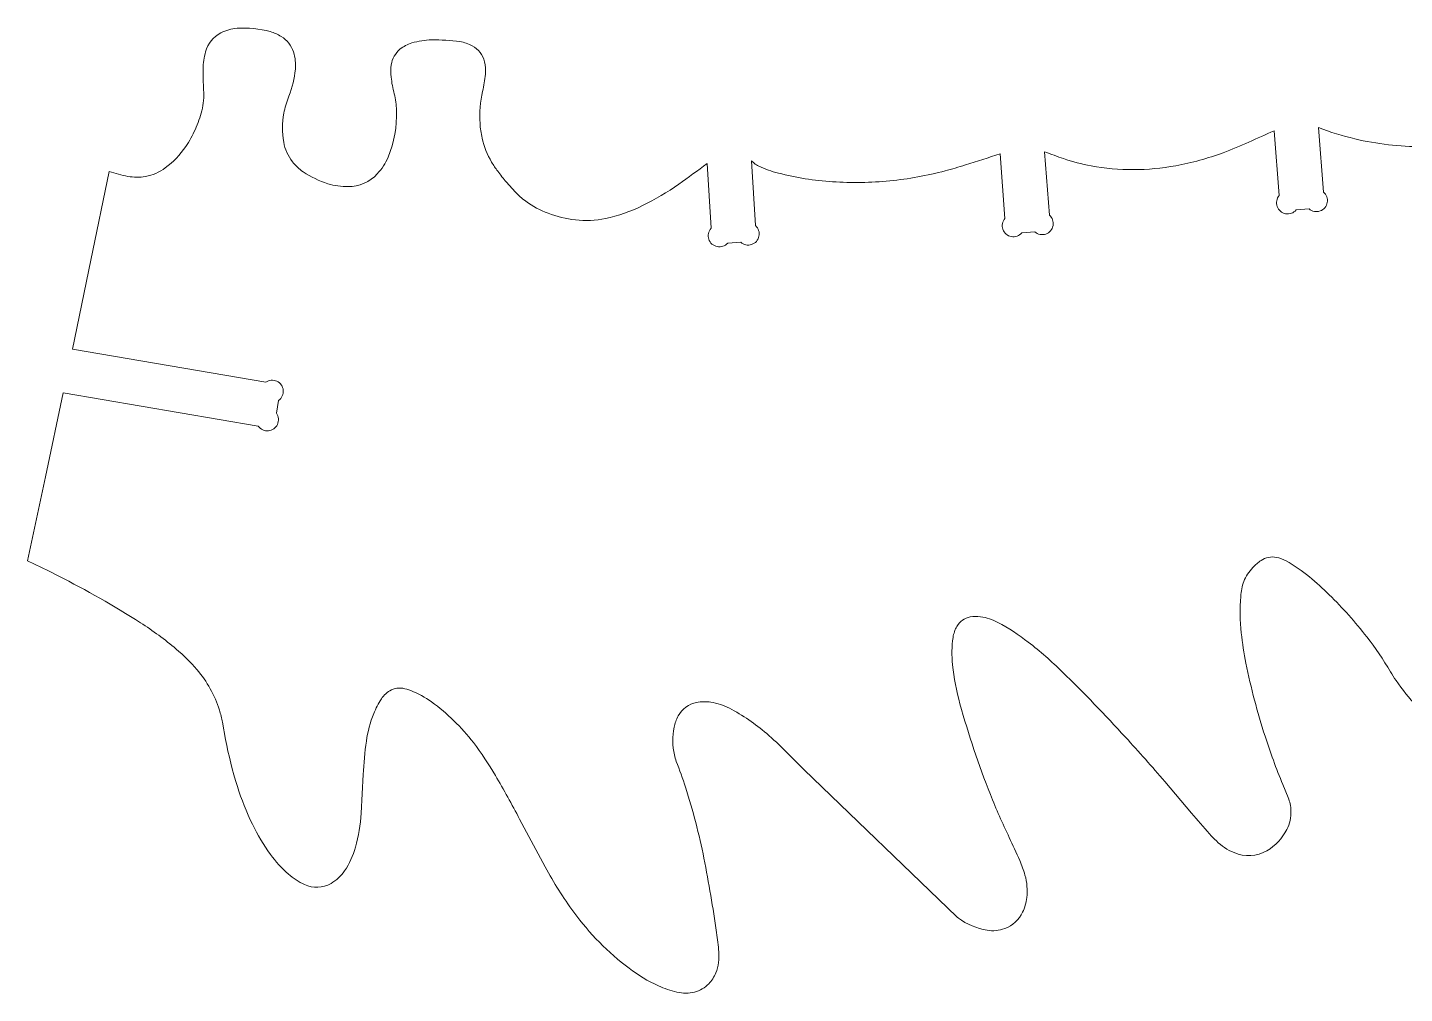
# Model space of a CAD drawing. Header units: centimetres. Extents: x -10.7 to 10.9, y -7.9 to 10.7.
# Drawn here: x -9.782 to -6.202, y -7.588 to -5.077 of the extents above; entities that cross this region are included whole.
import ezdxf

# ---------------------------------------------------------------- set-up
doc = ezdxf.new("R2010")
doc.units = ezdxf.units.CM
doc.header["$MEASUREMENT"] = 0
doc.layers.add('Capa 1', color=7, linetype='Continuous')

msp = doc.modelspace()

# ---------------------------------------------------------------- linework, layer by layer
at = {"layer": 'Capa 1', "color": 250, "lineweight": 18}
for points, knots in [([(-9.57015, -5.45157), (-9.55413, -5.45692), (-9.53777, -5.46115), (-9.52115, -5.46422), (-9.52115, -5.46422), (-9.50622, -5.46696), (-9.49092, -5.46705), (-9.47596, -5.46445), (-9.47596, -5.46445), (-9.45719, -5.46119), (-9.43946, -5.45359), (-9.42415, -5.44226), (-9.42415, -5.44226), (-9.40342, -5.42691), (-9.38546, -5.40812), (-9.37104, -5.38674), (-9.37104, -5.38674), (-9.36142, -5.37249), (-9.35304, -5.35743), (-9.346, -5.34176), (-9.346, -5.34176), (-9.33902, -5.32624), (-9.3334, -5.31016), (-9.3292, -5.29369), (-9.3292, -5.29369), (-9.32468, -5.27598), (-9.32304, -5.25768), (-9.32436, -5.23944), (-9.32436, -5.23944), (-9.32565, -5.22132), (-9.32613, -5.20315), (-9.3258, -5.185), (-9.3258, -5.185), (-9.32551, -5.16991), (-9.32338, -5.15492), (-9.31941, -5.14038), (-9.31941, -5.14038), (-9.31364, -5.11916), (-9.29923, -5.10133), (-9.27973, -5.09121), (-9.27973, -5.09121), (-9.2666, -5.08438), (-9.2522, -5.08033), (-9.23744, -5.0793), (-9.23744, -5.0793), (-9.20839, -5.07729), (-9.17922, -5.08021), (-9.15115, -5.08794), (-9.15115, -5.08794), (-9.14105, -5.09072), (-9.1314, -5.09497), (-9.12255, -5.10057), (-9.12255, -5.10057), (-9.10768, -5.10994), (-9.09649, -5.12417), (-9.09091, -5.14082), (-9.09091, -5.14082), (-9.08607, -5.15526), (-9.08434, -5.17056), (-9.08586, -5.18572), (-9.08586, -5.18572), (-9.08827, -5.20974), (-9.09384, -5.23333), (-9.10244, -5.25589)], [0, 0, 0, 0, 0.0588235, 0.0588235, 0.0588235, 0.0588235, 0.1176471, 0.1176471, 0.1176471, 0.1176471, 0.1764706, 0.1764706, 0.1764706, 0.1764706, 0.2352941, 0.2352941, 0.2352941, 0.2352941, 0.2941176, 0.2941176, 0.2941176, 0.2941176, 0.3529412, 0.3529412, 0.3529412, 0.3529412, 0.4117647, 0.4117647, 0.4117647, 0.4117647, 0.4705882, 0.4705882, 0.4705882, 0.4705882, 0.5294118, 0.5294118, 0.5294118, 0.5294118, 0.5882353, 0.5882353, 0.5882353, 0.5882353, 0.6470588, 0.6470588, 0.6470588, 0.6470588, 0.7058824, 0.7058824, 0.7058824, 0.7058824, 0.7647059, 0.7647059, 0.7647059, 0.7647059, 0.8235294, 0.8235294, 0.8235294, 0.8235294, 0.8823529, 0.8823529, 0.8823529, 0.8823529, 1, 1, 1, 1]), ([(-9.11056, -5.27898), (-9.11282, -5.28596), (-9.11462, -5.29308), (-9.11596, -5.3003), (-9.11596, -5.3003), (-9.12052, -5.32501), (-9.12062, -5.35033), (-9.11621, -5.37507), (-9.11621, -5.37507), (-9.11289, -5.39372), (-9.1051, -5.41131), (-9.09352, -5.42631), (-9.09352, -5.42631), (-9.08568, -5.43647), (-9.07624, -5.44529), (-9.06559, -5.45242), (-9.06559, -5.45242), (-9.04571, -5.46572), (-9.02404, -5.47608), (-9.0012, -5.48321), (-9.0012, -5.48321), (-8.98418, -5.48852), (-8.96642, -5.49113), (-8.94858, -5.49094), (-8.94858, -5.49094), (-8.91979, -5.49062), (-8.8924, -5.47857), (-8.87274, -5.45757), (-8.87274, -5.45757), (-8.86092, -5.44493), (-8.85146, -5.43028), (-8.84484, -5.41428), (-8.84484, -5.41428), (-8.82888, -5.37582), (-8.82132, -5.33443), (-8.82265, -5.2928), (-8.82265, -5.2928), (-8.82313, -5.27814), (-8.82521, -5.26357), (-8.82889, -5.24935), (-8.82889, -5.24935), (-8.83256, -5.23516), (-8.83522, -5.22074), (-8.83683, -5.20617), (-8.83683, -5.20617), (-8.83802, -5.1956), (-8.83789, -5.18495), (-8.83644, -5.17442), (-8.83644, -5.17442), (-8.83427, -5.15854), (-8.8262, -5.14407), (-8.81383, -5.1339), (-8.81383, -5.1339), (-8.80474, -5.1264), (-8.79422, -5.12079), (-8.78291, -5.11744), (-8.78291, -5.11744), (-8.76616, -5.11246), (-8.74881, -5.10977), (-8.73134, -5.10941), (-8.73134, -5.10941), (-8.70674, -5.10891), (-8.68216, -5.11044), (-8.65782, -5.11397), (-8.65782, -5.11397), (-8.64655, -5.11561), (-8.63566, -5.11928), (-8.62568, -5.12478), (-8.62568, -5.12478), (-8.60983, -5.13355), (-8.59835, -5.14854), (-8.59405, -5.16613), (-8.59405, -5.16613), (-8.59145, -5.17674), (-8.59067, -5.18773), (-8.59176, -5.19861), (-8.59176, -5.19861), (-8.59326, -5.21357), (-8.59568, -5.22844), (-8.599, -5.24313)], [0, 0, 0, 0, 0.047619, 0.047619, 0.047619, 0.047619, 0.0952381, 0.0952381, 0.0952381, 0.0952381, 0.1428571, 0.1428571, 0.1428571, 0.1428571, 0.1904762, 0.1904762, 0.1904762, 0.1904762, 0.2380952, 0.2380952, 0.2380952, 0.2380952, 0.2857143, 0.2857143, 0.2857143, 0.2857143, 0.3333333, 0.3333333, 0.3333333, 0.3333333, 0.3809524, 0.3809524, 0.3809524, 0.3809524, 0.4285714, 0.4285714, 0.4285714, 0.4285714, 0.4761905, 0.4761905, 0.4761905, 0.4761905, 0.5238095, 0.5238095, 0.5238095, 0.5238095, 0.5714286, 0.5714286, 0.5714286, 0.5714286, 0.6190476, 0.6190476, 0.6190476, 0.6190476, 0.6666667, 0.6666667, 0.6666667, 0.6666667, 0.7142857, 0.7142857, 0.7142857, 0.7142857, 0.7619048, 0.7619048, 0.7619048, 0.7619048, 0.8095238, 0.8095238, 0.8095238, 0.8095238, 0.8571429, 0.8571429, 0.8571429, 0.8571429, 0.9047619, 0.9047619, 0.9047619, 0.9047619, 1, 1, 1, 1]), ([(-8.599, -5.24313), (-8.60519, -5.27048), (-8.60746, -5.29859), (-8.60571, -5.32659), (-8.60571, -5.32659), (-8.6049, -5.33941), (-8.60312, -5.35212), (-8.60034, -5.36465), (-8.60034, -5.36465), (-8.59547, -5.38668), (-8.5871, -5.40775), (-8.5755, -5.4271), (-8.5755, -5.4271), (-8.57065, -5.4352), (-8.56539, -5.44305), (-8.55976, -5.45062), (-8.55976, -5.45062), (-8.55251, -5.46035), (-8.54489, -5.46978), (-8.5369, -5.47889)], [0, 0, 0, 0, 0.1666667, 0.1666667, 0.1666667, 0.1666667, 0.3333333, 0.3333333, 0.3333333, 0.3333333, 0.5, 0.5, 0.5, 0.5, 0.6666667, 0.6666667, 0.6666667, 0.6666667, 1, 1, 1, 1]), ([(-6.42526, -5.33746), (-6.39433, -5.34908), (-6.36272, -5.35878), (-6.3306, -5.36652), (-6.3306, -5.36652), (-6.27311, -5.38037), (-6.21416, -5.38711), (-6.15505, -5.38658), (-6.15505, -5.38658), (-6.1144, -5.38622), (-6.07383, -5.38263), (-6.03375, -5.37585), (-6.03375, -5.37585), (-5.99413, -5.36915), (-5.95512, -5.35929), (-5.91709, -5.34635), (-5.91709, -5.34635), (-5.89051, -5.3373), (-5.86415, -5.32761), (-5.83803, -5.31727), (-5.83803, -5.31727), (-5.81191, -5.30693), (-5.78552, -5.29734), (-5.75885, -5.28853)], [0, 0, 0, 0, 0.1428571, 0.1428571, 0.1428571, 0.1428571, 0.2857143, 0.2857143, 0.2857143, 0.2857143, 0.4285714, 0.4285714, 0.4285714, 0.4285714, 0.5714286, 0.5714286, 0.5714286, 0.5714286, 0.7142857, 0.7142857, 0.7142857, 0.7142857, 1, 1, 1, 1]), ([(-7.13729, -5.40013), (-7.1211, -5.40652), (-7.10477, -5.41253), (-7.08831, -5.41817), (-7.08831, -5.41817), (-7.06485, -5.42621), (-7.04082, -5.43248), (-7.01641, -5.4369), (-7.01641, -5.4369), (-6.9436, -5.45012), (-6.86901, -5.44997), (-6.79624, -5.43649), (-6.79624, -5.43649), (-6.75421, -5.42871), (-6.71293, -5.41736), (-6.67281, -5.4026), (-6.67281, -5.4026), (-6.65029, -5.39431), (-6.62809, -5.38517), (-6.60627, -5.37519), (-6.60627, -5.37519), (-6.58447, -5.36521), (-6.56254, -5.35547), (-6.54052, -5.34596)], [0, 0, 0, 0, 0.1428571, 0.1428571, 0.1428571, 0.1428571, 0.2857143, 0.2857143, 0.2857143, 0.2857143, 0.4285714, 0.4285714, 0.4285714, 0.4285714, 0.5714286, 0.5714286, 0.5714286, 0.5714286, 0.7142857, 0.7142857, 0.7142857, 0.7142857, 1, 1, 1, 1]), ([(-7.89267, -5.43025), (-7.88912, -5.43322), (-7.88519, -5.4357), (-7.88098, -5.43764), (-7.88098, -5.43764), (-7.86451, -5.44522), (-7.8474, -5.45129), (-7.82983, -5.45581), (-7.82983, -5.45581), (-7.78363, -5.46767), (-7.73644, -5.47517), (-7.68883, -5.4782), (-7.68883, -5.4782), (-7.63916, -5.48139), (-7.58934, -5.48056), (-7.53981, -5.47576), (-7.53981, -5.47576), (-7.49129, -5.47105), (-7.44326, -5.46236), (-7.39618, -5.4498), (-7.39618, -5.4498), (-7.37854, -5.44511), (-7.36099, -5.44004), (-7.34354, -5.43461), (-7.34354, -5.43461), (-7.31328, -5.4252), (-7.28311, -5.41543), (-7.25306, -5.40531)], [0, 0, 0, 0, 0.125, 0.125, 0.125, 0.125, 0.25, 0.25, 0.25, 0.25, 0.375, 0.375, 0.375, 0.375, 0.5, 0.5, 0.5, 0.5, 0.625, 0.625, 0.625, 0.625, 0.75, 0.75, 0.75, 0.75, 1, 1, 1, 1]), ([(-8.51422, -5.50419), (-8.50588, -5.51324), (-8.49667, -5.52148), (-8.48672, -5.52874), (-8.48672, -5.52874), (-8.46879, -5.54182), (-8.44916, -5.55242), (-8.42839, -5.56025), (-8.42839, -5.56025), (-8.40553, -5.56885), (-8.38171, -5.57462), (-8.35743, -5.57742), (-8.35743, -5.57742), (-8.33142, -5.58041), (-8.30511, -5.57916), (-8.27951, -5.57371), (-8.27951, -5.57371), (-8.24608, -5.56662), (-8.2137, -5.55542), (-8.18304, -5.54036), (-8.18304, -5.54036), (-8.15021, -5.52422), (-8.1187, -5.50554), (-8.08879, -5.48449), (-8.08879, -5.48449), (-8.06399, -5.46701), (-8.03945, -5.44917), (-8.01518, -5.43098)], [0, 0, 0, 0, 0.125, 0.125, 0.125, 0.125, 0.25, 0.25, 0.25, 0.25, 0.375, 0.375, 0.375, 0.375, 0.5, 0.5, 0.5, 0.5, 0.625, 0.625, 0.625, 0.625, 0.75, 0.75, 0.75, 0.75, 1, 1, 1, 1]), ([(-7.88935, -5.59224), (-7.88935, -5.59224), (-7.89955, -5.42397), (-7.89955, -5.42397), (-7.89955, -5.42397), (-7.89955, -5.42397), (-7.89267, -5.43025), (-7.89267, -5.43025)], [0, 0, 0, 0, 0.3333333, 0.3333333, 0.3333333, 0.3333333, 1, 1, 1, 1]), ([(-9.16284, -5.99943), (-9.16284, -5.99943), (-9.66563, -5.91316), (-9.66563, -5.91316), (-9.66563, -5.91316), (-9.66563, -5.91316), (-9.61798, -5.68235), (-9.61798, -5.68235), (-9.61798, -5.68235), (-9.61798, -5.68235), (-9.57015, -5.45157), (-9.57015, -5.45157)], [0, 0, 0, 0, 0.25, 0.25, 0.25, 0.25, 0.5, 0.5, 0.5, 0.5, 1, 1, 1, 1]), ([(-6.52728, -5.51401), (-6.53399, -5.52188), (-6.53601, -5.53274), (-6.53255, -5.54249), (-6.53255, -5.54249), (-6.5291, -5.55224), (-6.5207, -5.55941), (-6.51053, -5.56129), (-6.51053, -5.56129), (-6.50037, -5.56317), (-6.48996, -5.55949), (-6.48324, -5.55162)], [0, 0, 0, 0, 0.25, 0.25, 0.25, 0.25, 0.5, 0.5, 0.5, 0.5, 1, 1, 1, 1]), ([(-6.44946, -5.54896), (-6.44159, -5.55568), (-6.43072, -5.55769), (-6.42097, -5.55422), (-6.42097, -5.55422), (-6.41122, -5.55077), (-6.40404, -5.54237), (-6.40216, -5.53219), (-6.40216, -5.53219), (-6.40028, -5.522), (-6.40398, -5.51159), (-6.41185, -5.50487)], [0, 0, 0, 0, 0.25, 0.25, 0.25, 0.25, 0.5, 0.5, 0.5, 0.5, 1, 1, 1, 1]), ([(-7.24054, -5.5734), (-7.24729, -5.58125), (-7.24935, -5.59209), (-7.24593, -5.60187), (-7.24593, -5.60187), (-7.24252, -5.61162), (-7.23415, -5.61883), (-7.22398, -5.62076), (-7.22398, -5.62076), (-7.21382, -5.62268), (-7.2034, -5.61905), (-7.19665, -5.6112)], [0, 0, 0, 0, 0.25, 0.25, 0.25, 0.25, 0.5, 0.5, 0.5, 0.5, 1, 1, 1, 1]), ([(-7.16282, -5.60869), (-7.15497, -5.61543), (-7.14414, -5.61749), (-7.13436, -5.61409), (-7.13436, -5.61409), (-7.1246, -5.61068), (-7.1174, -5.6023), (-7.11547, -5.59214), (-7.11547, -5.59214), (-7.11354, -5.58198), (-7.11717, -5.57156), (-7.12502, -5.5648)], [0, 0, 0, 0, 0.25, 0.25, 0.25, 0.25, 0.5, 0.5, 0.5, 0.5, 1, 1, 1, 1]), ([(-8.00497, -5.59925), (-8.01184, -5.607), (-8.01404, -5.61782), (-8.01076, -5.62763), (-8.01076, -5.62763), (-8.00749, -5.63743), (-7.99922, -5.64475), (-7.98909, -5.64682), (-7.98909, -5.64682), (-7.97895, -5.6489), (-7.96848, -5.6454), (-7.96161, -5.63766)], [0, 0, 0, 0, 0.25, 0.25, 0.25, 0.25, 0.5, 0.5, 0.5, 0.5, 1, 1, 1, 1]), ([(-7.92775, -5.6356), (-7.92, -5.64245), (-7.9092, -5.64467), (-7.89937, -5.64138), (-7.89937, -5.64138), (-7.88957, -5.6381), (-7.88225, -5.62985), (-7.88018, -5.61971), (-7.88018, -5.61971), (-7.87812, -5.60956), (-7.8816, -5.59909), (-7.88935, -5.59224)], [0, 0, 0, 0, 0.25, 0.25, 0.25, 0.25, 0.5, 0.5, 0.5, 0.5, 1, 1, 1, 1]), ([(-9.1294, -6.04672), (-9.12097, -6.04074), (-9.11634, -6.03071), (-9.11729, -6.02042), (-9.11729, -6.02042), (-9.11824, -6.0101), (-9.12461, -6.00109), (-9.134, -5.99677), (-9.134, -5.99677), (-9.14341, -5.99243), (-9.15439, -5.99345), (-9.16284, -5.99943)], [0, 0, 0, 0, 0.25, 0.25, 0.25, 0.25, 0.5, 0.5, 0.5, 0.5, 1, 1, 1, 1]), ([(-9.70264, -6.50272), (-9.70264, -6.50272), (-9.72825, -6.48997), (-9.72825, -6.48997), (-9.72825, -6.48997), (-9.72825, -6.48997), (-9.78239, -6.46372), (-9.78239, -6.46372), (-9.78239, -6.46372), (-9.78239, -6.46372), (-9.73605, -6.24514), (-9.73605, -6.24514), (-9.73605, -6.24514), (-9.73605, -6.24514), (-9.68982, -6.02654), (-9.68982, -6.02654), (-9.68982, -6.02654), (-9.68982, -6.02654), (-9.18243, -6.11358), (-9.18243, -6.11358)], [0, 0, 0, 0, 0.1666667, 0.1666667, 0.1666667, 0.1666667, 0.3333333, 0.3333333, 0.3333333, 0.3333333, 0.5, 0.5, 0.5, 0.5, 0.6666667, 0.6666667, 0.6666667, 0.6666667, 1, 1, 1, 1]), ([(-9.18243, -6.11358), (-9.17646, -6.12203), (-9.16644, -6.12665), (-9.15613, -6.12571), (-9.15613, -6.12571), (-9.14583, -6.12475), (-9.13682, -6.11839), (-9.13248, -6.10898), (-9.13248, -6.10898), (-9.12816, -6.09959), (-9.12917, -6.08859), (-9.13514, -6.08016)], [0, 0, 0, 0, 0.25, 0.25, 0.25, 0.25, 0.5, 0.5, 0.5, 0.5, 1, 1, 1, 1]), ([(-5.25358, -6.24453), (-5.25874, -6.24608), (-5.26364, -6.24843), (-5.26812, -6.25145), (-5.26812, -6.25145), (-5.27548, -6.25641), (-5.28161, -6.263), (-5.28605, -6.27069), (-5.28605, -6.27069), (-5.29096, -6.2792), (-5.29406, -6.28862), (-5.29519, -6.29837), (-5.29519, -6.29837), (-5.29746, -6.31819), (-5.298, -6.33816), (-5.29681, -6.35807), (-5.29681, -6.35807), (-5.29358, -6.41154), (-5.28564, -6.46463), (-5.27307, -6.51671), (-5.27307, -6.51671), (-5.26437, -6.55276), (-5.25393, -6.58836), (-5.24175, -6.62338), (-5.24175, -6.62338), (-5.23521, -6.64225), (-5.22926, -6.6613), (-5.22394, -6.68054), (-5.22394, -6.68054), (-5.21489, -6.71326), (-5.20841, -6.74665), (-5.20457, -6.78039), (-5.20457, -6.78039), (-5.20299, -6.79429), (-5.2031, -6.80835), (-5.2049, -6.82222), (-5.2049, -6.82222), (-5.2058, -6.82919), (-5.20747, -6.83605), (-5.20989, -6.84265), (-5.20989, -6.84265), (-5.21378, -6.85323), (-5.22061, -6.8625), (-5.22958, -6.86933), (-5.22958, -6.86933), (-5.24192, -6.87873), (-5.25714, -6.88361), (-5.27264, -6.88312), (-5.27264, -6.88312), (-5.30078, -6.88226), (-5.32799, -6.87272), (-5.35054, -6.85585), (-5.35054, -6.85585), (-5.36994, -6.84134), (-5.38874, -6.82604), (-5.4069, -6.81001), (-5.4069, -6.81001), (-5.46188, -6.76145), (-5.51517, -6.711), (-5.56668, -6.65876), (-5.56668, -6.65876), (-5.6119, -6.61286), (-5.65566, -6.56556), (-5.69791, -6.51694), (-5.69791, -6.51694), (-5.72066, -6.49075), (-5.74377, -6.46489), (-5.76727, -6.43936), (-5.76727, -6.43936), (-5.77944, -6.42614), (-5.7923, -6.41353), (-5.80576, -6.40161), (-5.80576, -6.40161), (-5.82315, -6.38624), (-5.84379, -6.37504), (-5.86616, -6.36888), (-5.86616, -6.36888), (-5.87813, -6.36557), (-5.89059, -6.36447), (-5.90297, -6.36561), (-5.90297, -6.36561), (-5.92403, -6.36755), (-5.94331, -6.3782), (-5.95615, -6.39498), (-5.95615, -6.39498), (-5.96298, -6.40391), (-5.96807, -6.41402), (-5.97115, -6.42483), (-5.97115, -6.42483), (-5.97549, -6.43999), (-5.97779, -6.45563), (-5.97798, -6.4714), (-5.97798, -6.4714), (-5.97836, -6.49997), (-5.97551, -6.52849), (-5.9695, -6.55643), (-5.9695, -6.55643), (-5.96074, -6.59706), (-5.94887, -6.63693), (-5.93397, -6.67574), (-5.93397, -6.67574), (-5.9195, -6.71338), (-5.90364, -6.75049), (-5.88637, -6.78693), (-5.88637, -6.78693), (-5.87709, -6.80656), (-5.86845, -6.82651), (-5.86049, -6.84672), (-5.86049, -6.84672), (-5.85293, -6.86593), (-5.84746, -6.8859), (-5.84415, -6.90628), (-5.84415, -6.90628), (-5.84227, -6.91796), (-5.84261, -6.92992), (-5.84517, -6.94148), (-5.84517, -6.94148), (-5.84953, -6.96131), (-5.86228, -6.97829), (-5.88006, -6.98805), (-5.88006, -6.98805), (-5.89004, -6.99353), (-5.90105, -6.99688), (-5.91237, -6.99791), (-5.91237, -6.99791), (-5.9279, -6.9993), (-5.94356, -6.99773), (-5.95851, -6.99329), (-5.95851, -6.99329), (-5.98223, -6.98622), (-6.00503, -6.97637), (-6.02643, -6.96392), (-6.02643, -6.96392), (-6.05642, -6.94649), (-6.08452, -6.92594), (-6.11022, -6.90265), (-6.11022, -6.90265), (-6.15245, -6.86434), (-6.19037, -6.82151), (-6.22326, -6.77493), (-6.22326, -6.77493), (-6.22852, -6.76749), (-6.23344, -6.75981), (-6.23803, -6.75193), (-6.23803, -6.75193), (-6.25641, -6.72039), (-6.27692, -6.69015), (-6.29942, -6.66142), (-6.29942, -6.66142), (-6.32964, -6.62281), (-6.36231, -6.58619), (-6.39725, -6.55179), (-6.39725, -6.55179), (-6.41371, -6.53557), (-6.43089, -6.52007), (-6.44872, -6.50534), (-6.44872, -6.50534), (-6.46764, -6.48973), (-6.48792, -6.47586), (-6.50933, -6.46389), (-6.50933, -6.46389), (-6.5172, -6.45949), (-6.52573, -6.45636), (-6.53459, -6.45466), (-6.53459, -6.45466), (-6.54841, -6.45199), (-6.56272, -6.45489), (-6.57444, -6.4627), (-6.57444, -6.4627), (-6.58229, -6.46795), (-6.58944, -6.47414), (-6.59574, -6.48116), (-6.59574, -6.48116), (-6.6007, -6.4867), (-6.60535, -6.49252), (-6.60964, -6.49861), (-6.60964, -6.49861), (-6.61368, -6.50435), (-6.61691, -6.5106), (-6.61927, -6.51722), (-6.61927, -6.51722), (-6.62376, -6.52982), (-6.62653, -6.54295), (-6.62751, -6.5563), (-6.62751, -6.5563), (-6.62985, -6.58789), (-6.62932, -6.61963), (-6.62598, -6.65114), (-6.62598, -6.65114), (-6.62316, -6.67767), (-6.61908, -6.70404), (-6.61376, -6.73018), (-6.61376, -6.73018), (-6.60075, -6.79418), (-6.58419, -6.85742), (-6.56417, -6.9196), (-6.56417, -6.9196), (-6.5574, -6.94068), (-6.55015, -6.9616), (-6.54246, -6.98236), (-6.54246, -6.98236), (-6.53466, -7.00341), (-6.52642, -7.02431), (-6.51773, -7.04502)], [0, 0, 0, 0, 0.0192308, 0.0192308, 0.0192308, 0.0192308, 0.0384615, 0.0384615, 0.0384615, 0.0384615, 0.0576923, 0.0576923, 0.0576923, 0.0576923, 0.0769231, 0.0769231, 0.0769231, 0.0769231, 0.0961538, 0.0961538, 0.0961538, 0.0961538, 0.1153846, 0.1153846, 0.1153846, 0.1153846, 0.1346154, 0.1346154, 0.1346154, 0.1346154, 0.1538462, 0.1538462, 0.1538462, 0.1538462, 0.1730769, 0.1730769, 0.1730769, 0.1730769, 0.1923077, 0.1923077, 0.1923077, 0.1923077, 0.2115385, 0.2115385, 0.2115385, 0.2115385, 0.2307692, 0.2307692, 0.2307692, 0.2307692, 0.25, 0.25, 0.25, 0.25, 0.2692308, 0.2692308, 0.2692308, 0.2692308, 0.2884615, 0.2884615, 0.2884615, 0.2884615, 0.3076923, 0.3076923, 0.3076923, 0.3076923, 0.3269231, 0.3269231, 0.3269231, 0.3269231, 0.3461538, 0.3461538, 0.3461538, 0.3461538, 0.3653846, 0.3653846, 0.3653846, 0.3653846, 0.3846154, 0.3846154, 0.3846154, 0.3846154, 0.4038462, 0.4038462, 0.4038462, 0.4038462, 0.4230769, 0.4230769, 0.4230769, 0.4230769, 0.4423077, 0.4423077, 0.4423077, 0.4423077, 0.4615385, 0.4615385, 0.4615385, 0.4615385, 0.4807692, 0.4807692, 0.4807692, 0.4807692, 0.5, 0.5, 0.5, 0.5, 0.5192308, 0.5192308, 0.5192308, 0.5192308, 0.5384615, 0.5384615, 0.5384615, 0.5384615, 0.5576923, 0.5576923, 0.5576923, 0.5576923, 0.5769231, 0.5769231, 0.5769231, 0.5769231, 0.5961538, 0.5961538, 0.5961538, 0.5961538, 0.6153846, 0.6153846, 0.6153846, 0.6153846, 0.6346154, 0.6346154, 0.6346154, 0.6346154, 0.6538462, 0.6538462, 0.6538462, 0.6538462, 0.6730769, 0.6730769, 0.6730769, 0.6730769, 0.6923077, 0.6923077, 0.6923077, 0.6923077, 0.7115385, 0.7115385, 0.7115385, 0.7115385, 0.7307692, 0.7307692, 0.7307692, 0.7307692, 0.75, 0.75, 0.75, 0.75, 0.7692308, 0.7692308, 0.7692308, 0.7692308, 0.7884615, 0.7884615, 0.7884615, 0.7884615, 0.8076923, 0.8076923, 0.8076923, 0.8076923, 0.8269231, 0.8269231, 0.8269231, 0.8269231, 0.8461538, 0.8461538, 0.8461538, 0.8461538, 0.8653846, 0.8653846, 0.8653846, 0.8653846, 0.8846154, 0.8846154, 0.8846154, 0.8846154, 0.9038462, 0.9038462, 0.9038462, 0.9038462, 0.9230769, 0.9230769, 0.9230769, 0.9230769, 0.9423077, 0.9423077, 0.9423077, 0.9423077, 0.9615385, 0.9615385, 0.9615385, 0.9615385, 1, 1, 1, 1]), ([(-9.27558, -6.88348), (-9.27751, -6.87277), (-9.2801, -6.86219), (-9.28335, -6.8518), (-9.28335, -6.8518), (-9.29545, -6.81309), (-9.31533, -6.77728), (-9.34178, -6.74653), (-9.34178, -6.74653), (-9.35835, -6.72728), (-9.37644, -6.7094), (-9.39586, -6.69305), (-9.39586, -6.69305), (-9.42532, -6.66826), (-9.45638, -6.64544), (-9.48882, -6.62471), (-9.48882, -6.62471), (-9.55804, -6.58051), (-9.62939, -6.5398), (-9.70264, -6.50272)], [0, 0, 0, 0, 0.1666667, 0.1666667, 0.1666667, 0.1666667, 0.3333333, 0.3333333, 0.3333333, 0.3333333, 0.5, 0.5, 0.5, 0.5, 0.6666667, 0.6666667, 0.6666667, 0.6666667, 1, 1, 1, 1]), ([(-6.82471, -7.03769), (-6.85821, -6.99868), (-6.89231, -6.96019), (-6.92701, -6.92225), (-6.92701, -6.92225), (-6.98025, -6.86405), (-7.0351, -6.80733), (-7.09151, -6.75217), (-7.09151, -6.75217), (-7.11951, -6.7248), (-7.14902, -6.69902), (-7.17992, -6.67496), (-7.17992, -6.67496), (-7.20463, -6.65569), (-7.23099, -6.63862), (-7.25868, -6.62394), (-7.25868, -6.62394), (-7.27283, -6.61643), (-7.28819, -6.61142), (-7.30404, -6.60912), (-7.30404, -6.60912), (-7.31304, -6.60782), (-7.32218, -6.60802), (-7.33109, -6.60972), (-7.33109, -6.60972), (-7.34554, -6.61249), (-7.35808, -6.62138), (-7.36543, -6.63413), (-7.36543, -6.63413), (-7.37054, -6.64295), (-7.37391, -6.65265), (-7.37541, -6.66275), (-7.37541, -6.66275), (-7.3789, -6.68629), (-7.37937, -6.7102), (-7.37683, -6.73387), (-7.37683, -6.73387), (-7.37312, -6.76821), (-7.36663, -6.80219), (-7.35742, -6.83547), (-7.35742, -6.83547), (-7.33528, -6.91544), (-7.30885, -6.99417), (-7.27827, -7.07132), (-7.27827, -7.07132), (-7.26326, -7.10916), (-7.24691, -7.14644), (-7.22925, -7.18313), (-7.22925, -7.18313), (-7.21975, -7.20286), (-7.21065, -7.2228), (-7.20193, -7.2429), (-7.20193, -7.2429), (-7.19663, -7.25512), (-7.19214, -7.26769), (-7.18848, -7.28051), (-7.18848, -7.28051), (-7.18304, -7.29961), (-7.18143, -7.31959), (-7.18371, -7.33931), (-7.18371, -7.33931), (-7.18524, -7.35243), (-7.18887, -7.36523), (-7.19446, -7.37719), (-7.19446, -7.37719), (-7.20375, -7.39699), (-7.22048, -7.41234), (-7.24102, -7.41986), (-7.24102, -7.41986), (-7.25565, -7.42523), (-7.27142, -7.42673), (-7.28679, -7.42421), (-7.28679, -7.42421), (-7.31393, -7.41979), (-7.3396, -7.40884), (-7.36159, -7.39231)], [0, 0, 0, 0, 0.05, 0.05, 0.05, 0.05, 0.1, 0.1, 0.1, 0.1, 0.15, 0.15, 0.15, 0.15, 0.2, 0.2, 0.2, 0.2, 0.25, 0.25, 0.25, 0.25, 0.3, 0.3, 0.3, 0.3, 0.35, 0.35, 0.35, 0.35, 0.4, 0.4, 0.4, 0.4, 0.45, 0.45, 0.45, 0.45, 0.5, 0.5, 0.5, 0.5, 0.55, 0.55, 0.55, 0.55, 0.6, 0.6, 0.6, 0.6, 0.65, 0.65, 0.65, 0.65, 0.7, 0.7, 0.7, 0.7, 0.75, 0.75, 0.75, 0.75, 0.8, 0.8, 0.8, 0.8, 0.85, 0.85, 0.85, 0.85, 0.9, 0.9, 0.9, 0.9, 1, 1, 1, 1]), ([(-8.50262, -7.1353), (-8.52289, -7.09693), (-8.54397, -7.05899), (-8.5658, -7.02149), (-8.5658, -7.02149), (-8.583, -6.99194), (-8.60208, -6.96354), (-8.62291, -6.93644), (-8.62291, -6.93644), (-8.65394, -6.89606), (-8.69064, -6.86038), (-8.73187, -6.83047), (-8.73187, -6.83047), (-8.74841, -6.81848), (-8.76641, -6.80866), (-8.78546, -6.80122), (-8.78546, -6.80122), (-8.79225, -6.79857), (-8.79929, -6.79653), (-8.80645, -6.79517), (-8.80645, -6.79517), (-8.8165, -6.79324), (-8.82691, -6.79467), (-8.83608, -6.79925), (-8.83608, -6.79925), (-8.84677, -6.80462), (-8.85581, -6.81274), (-8.86227, -6.82282), (-8.86227, -6.82282), (-8.87002, -6.83487), (-8.87664, -6.84762), (-8.88204, -6.86092), (-8.88204, -6.86092), (-8.89136, -6.88383), (-8.89781, -6.9078), (-8.90122, -6.9323), (-8.90122, -6.9323), (-8.90527, -6.96126), (-8.90803, -6.9904), (-8.90946, -7.0196)], [0, 0, 0, 0, 0.0909091, 0.0909091, 0.0909091, 0.0909091, 0.1818182, 0.1818182, 0.1818182, 0.1818182, 0.2727273, 0.2727273, 0.2727273, 0.2727273, 0.3636364, 0.3636364, 0.3636364, 0.3636364, 0.4545455, 0.4545455, 0.4545455, 0.4545455, 0.5454545, 0.5454545, 0.5454545, 0.5454545, 0.6363636, 0.6363636, 0.6363636, 0.6363636, 0.7272727, 0.7272727, 0.7272727, 0.7272727, 0.8181818, 0.8181818, 0.8181818, 0.8181818, 1, 1, 1, 1]), ([(-7.81072, -6.95927), (-7.82655, -6.94307), (-7.84305, -6.92757), (-7.86019, -6.91281), (-7.86019, -6.91281), (-7.88993, -6.88719), (-7.92247, -6.86508), (-7.95723, -6.84686), (-7.95723, -6.84686), (-7.9723, -6.83897), (-7.98857, -6.83363), (-8.0054, -6.83109), (-8.0054, -6.83109), (-8.01776, -6.82922), (-8.03034, -6.82954), (-8.04257, -6.83203), (-8.04257, -6.83203), (-8.06281, -6.83617), (-8.08019, -6.84894), (-8.09016, -6.86702), (-8.09016, -6.86702), (-8.09524, -6.87623), (-8.09886, -6.8862), (-8.10087, -6.89654), (-8.10087, -6.89654), (-8.10548, -6.92024), (-8.10529, -6.94462), (-8.10031, -6.96825), (-8.10031, -6.96825), (-8.09907, -6.97408), (-8.09736, -6.97978), (-8.09518, -6.98532), (-8.09518, -6.98532), (-8.08643, -7.00741), (-8.07843, -7.0298), (-8.07117, -7.05242), (-8.07117, -7.05242), (-8.05171, -7.11303), (-8.03575, -7.17469), (-8.02339, -7.23713), (-8.02339, -7.23713), (-8.01069, -7.3012), (-7.99968, -7.36562), (-7.99037, -7.43029), (-7.99037, -7.43029), (-7.98796, -7.44699), (-7.98603, -7.46375), (-7.98459, -7.48057), (-7.98459, -7.48057), (-7.983, -7.49907), (-7.98572, -7.5177), (-7.99254, -7.53499), (-7.99254, -7.53499), (-7.99671, -7.54554), (-8.00288, -7.55521), (-8.01071, -7.56343), (-8.01071, -7.56343), (-8.02072, -7.57393), (-8.03354, -7.58132), (-8.04761, -7.58475), (-8.04761, -7.58475), (-8.06265, -7.5884), (-8.07836, -7.58844), (-8.09342, -7.58488), (-8.09342, -7.58488), (-8.10994, -7.58096), (-8.12605, -7.57549), (-8.14153, -7.56852), (-8.14153, -7.56852), (-8.16869, -7.5563), (-8.19441, -7.54104), (-8.21813, -7.52304), (-8.21813, -7.52304), (-8.27282, -7.48158), (-8.32124, -7.43238), (-8.36183, -7.37704), (-8.36183, -7.37704), (-8.38927, -7.33966), (-8.41408, -7.30045), (-8.43614, -7.25966)], [0, 0, 0, 0, 0.047619, 0.047619, 0.047619, 0.047619, 0.0952381, 0.0952381, 0.0952381, 0.0952381, 0.1428571, 0.1428571, 0.1428571, 0.1428571, 0.1904762, 0.1904762, 0.1904762, 0.1904762, 0.2380952, 0.2380952, 0.2380952, 0.2380952, 0.2857143, 0.2857143, 0.2857143, 0.2857143, 0.3333333, 0.3333333, 0.3333333, 0.3333333, 0.3809524, 0.3809524, 0.3809524, 0.3809524, 0.4285714, 0.4285714, 0.4285714, 0.4285714, 0.4761905, 0.4761905, 0.4761905, 0.4761905, 0.5238095, 0.5238095, 0.5238095, 0.5238095, 0.5714286, 0.5714286, 0.5714286, 0.5714286, 0.6190476, 0.6190476, 0.6190476, 0.6190476, 0.6666667, 0.6666667, 0.6666667, 0.6666667, 0.7142857, 0.7142857, 0.7142857, 0.7142857, 0.7619048, 0.7619048, 0.7619048, 0.7619048, 0.8095238, 0.8095238, 0.8095238, 0.8095238, 0.8571429, 0.8571429, 0.8571429, 0.8571429, 0.9047619, 0.9047619, 0.9047619, 0.9047619, 1, 1, 1, 1]), ([(-8.91466, -7.11945), (-8.91633, -7.14959), (-8.92129, -7.17947), (-8.92947, -7.20854), (-8.92947, -7.20854), (-8.93562, -7.23032), (-8.94523, -7.251), (-8.95793, -7.26975), (-8.95793, -7.26975), (-8.96705, -7.28322), (-8.97911, -7.29444), (-8.9932, -7.30259), (-8.9932, -7.30259), (-9.01424, -7.31479), (-9.03995, -7.31585), (-9.06196, -7.30549), (-9.06196, -7.30549), (-9.07714, -7.29833), (-9.09127, -7.2891), (-9.10393, -7.27809), (-9.10393, -7.27809), (-9.12147, -7.26283), (-9.13719, -7.24561), (-9.1508, -7.22676), (-9.1508, -7.22676), (-9.16858, -7.20213), (-9.18417, -7.176), (-9.19737, -7.14866), (-9.19737, -7.14866), (-9.21279, -7.11675), (-9.22591, -7.08379), (-9.23662, -7.05003), (-9.23662, -7.05003), (-9.24931, -7.01), (-9.2596, -6.96926), (-9.26739, -6.92801)], [0, 0, 0, 0, 0.1, 0.1, 0.1, 0.1, 0.2, 0.2, 0.2, 0.2, 0.3, 0.3, 0.3, 0.3, 0.4, 0.4, 0.4, 0.4, 0.5, 0.5, 0.5, 0.5, 0.6, 0.6, 0.6, 0.6, 0.7, 0.7, 0.7, 0.7, 0.8, 0.8, 0.8, 0.8, 1, 1, 1, 1]), ([(-7.36159, -7.39231), (-7.36159, -7.39231), (-7.36469, -7.38991), (-7.36469, -7.38991), (-7.36469, -7.38991), (-7.36469, -7.38991), (-7.36623, -7.38864), (-7.36623, -7.38864), (-7.36623, -7.38864), (-7.36623, -7.38864), (-7.7628, -7.00734), (-7.7628, -7.00734), (-7.7628, -7.00734), (-7.7628, -7.00734), (-7.81072, -6.95927), (-7.81072, -6.95927)], [0, 0, 0, 0, 0.2, 0.2, 0.2, 0.2, 0.4, 0.4, 0.4, 0.4, 0.6, 0.6, 0.6, 0.6, 1, 1, 1, 1]), ([(-6.50386, -7.07895), (-6.4995, -7.08994), (-6.49709, -7.1016), (-6.49673, -7.11341), (-6.49673, -7.11341), (-6.49621, -7.13042), (-6.49996, -7.1473), (-6.50762, -7.16252), (-6.50762, -7.16252), (-6.51914, -7.18542), (-6.5371, -7.20445), (-6.55927, -7.21731), (-6.55927, -7.21731), (-6.58535, -7.23243), (-6.61708, -7.23431), (-6.64477, -7.22241), (-6.64477, -7.22241), (-6.6618, -7.2151), (-6.67738, -7.20476), (-6.69074, -7.19191), (-6.69074, -7.19191), (-6.69686, -7.18601), (-6.70274, -7.17989), (-6.70839, -7.17354), (-6.70839, -7.17354), (-6.72418, -7.15581), (-6.73972, -7.13786), (-6.75499, -7.1197)], [0, 0, 0, 0, 0.125, 0.125, 0.125, 0.125, 0.25, 0.25, 0.25, 0.25, 0.375, 0.375, 0.375, 0.375, 0.5, 0.5, 0.5, 0.5, 0.625, 0.625, 0.625, 0.625, 0.75, 0.75, 0.75, 0.75, 1, 1, 1, 1])]:
    msp.add_open_spline(points, degree=3, knots=knots, dxfattribs=at)
for points in [[(-9.10244, -5.25589), (-9.10244, -5.25589), (-9.11056, -5.27898), (-9.11056, -5.27898)], [(-6.54052, -5.34596), (-6.54052, -5.34596), (-6.52728, -5.51401), (-6.52728, -5.51401)], [(-6.41185, -5.50487), (-6.41185, -5.50487), (-6.42526, -5.33746), (-6.42526, -5.33746)], [(-7.25306, -5.40531), (-7.25306, -5.40531), (-7.24054, -5.5734), (-7.24054, -5.5734)], [(-7.12502, -5.5648), (-7.12502, -5.5648), (-7.13729, -5.40013), (-7.13729, -5.40013)], [(-8.01518, -5.43098), (-8.01518, -5.43098), (-8.00497, -5.59925), (-8.00497, -5.59925)], [(-8.5369, -5.47889), (-8.5369, -5.47889), (-8.51422, -5.50419), (-8.51422, -5.50419)], [(-6.48324, -5.55162), (-6.48324, -5.55162), (-6.44946, -5.54896), (-6.44946, -5.54896)], [(-7.19665, -5.6112), (-7.19665, -5.6112), (-7.16282, -5.60869), (-7.16282, -5.60869)], [(-7.96161, -5.63766), (-7.96161, -5.63766), (-7.92775, -5.6356), (-7.92775, -5.6356)], [(-9.13514, -6.08016), (-9.13514, -6.08016), (-9.1294, -6.04672), (-9.1294, -6.04672)], [(-9.26739, -6.92801), (-9.26739, -6.92801), (-9.27558, -6.88348), (-9.27558, -6.88348)], [(-8.90946, -7.0196), (-8.90946, -7.0196), (-8.91466, -7.11945), (-8.91466, -7.11945)], [(-6.75499, -7.1197), (-6.75499, -7.1197), (-6.82471, -7.03769), (-6.82471, -7.03769)], [(-6.51773, -7.04502), (-6.51773, -7.04502), (-6.50386, -7.07895), (-6.50386, -7.07895)], [(-8.43614, -7.25966), (-8.43614, -7.25966), (-8.50262, -7.1353), (-8.50262, -7.1353)]]:
    msp.add_open_spline(points, degree=3, dxfattribs=at)

doc.saveas('drawing.dxf')
